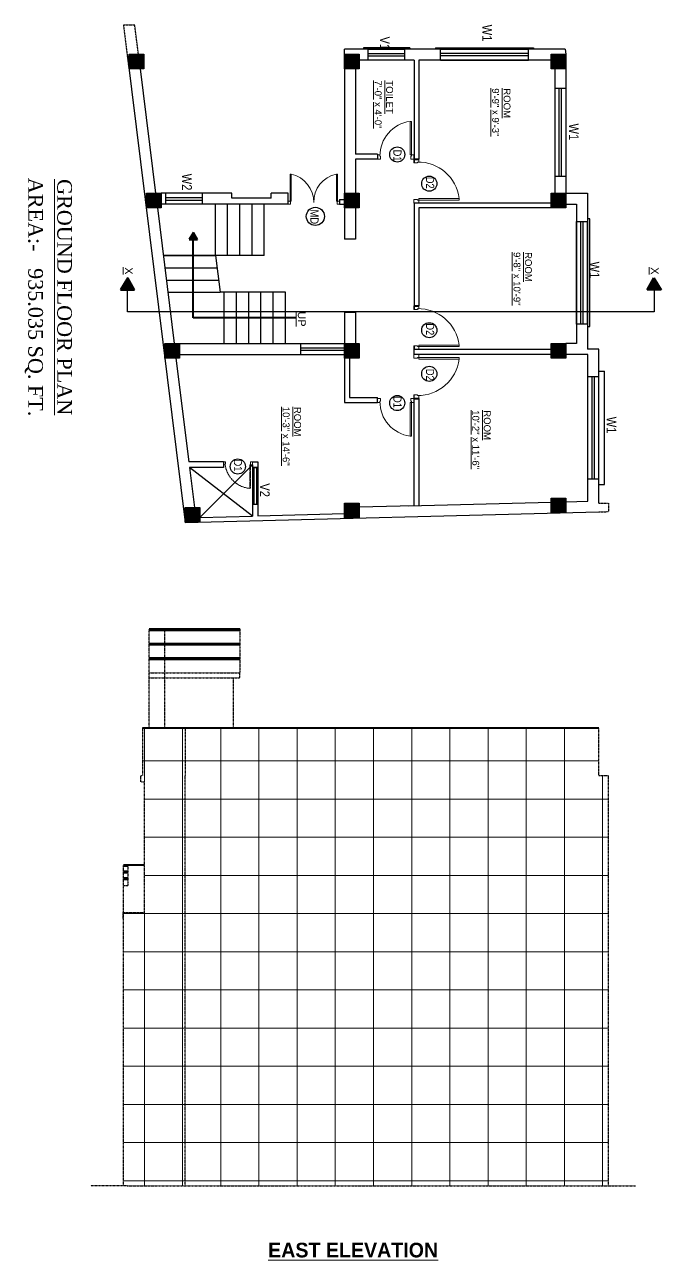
# Model space of a CAD drawing. Header units: inches. Extents: x -111 to 45239, y -6849 to 1261.
# Drawn here: x 18808 to 19329, y -2378 to -1366 of the extents above; entities that cross this region are included whole.
import ezdxf

# ---------------------------------------------------------------- set-up
doc = ezdxf.new("R2010")
doc.units = ezdxf.units.IN
doc.header["$LTSCALE"] = 0.5
doc.header["$MEASUREMENT"] = 0
doc.linetypes.add('DASH', pattern=[0.35, 0.25, -0.1])
doc.linetypes.add('DASHED2', pattern=[0.375, 0.25, -0.125])
for name, color, linetype, lineweight in [('door', 202, 'Continuous', 5), ('Elevation 2', 31, 'Continuous', 40), ('Hatch wall', 9, 'Continuous', 13), ('TEXT', 220, 'Continuous', 9), ('Text 0.200', 122, 'Continuous', 20), ('Toilet', 7, 'Continuous', 25), ('wall', 20, 'Continuous', 40)]:
    doc.layers.add(name, color=color, linetype=linetype, lineweight=lineweight)
doc.styles.add('ordinary', font='ARIALN.TTF')
doc.styles.get("Standard").update_dxf_attribs({"font": 'arial.ttf'})
pattern_1 = [(90, (0, 0), (-31.25, 0), []), (180, (0, 0), (-2e-15, -31.25), [])]

msp = doc.modelspace()

# ---------------------------------------------------------------- hatches: boundary and pattern name
at = {"layer": 'Hatch wall'}
h = msp.add_hatch(dxfattribs=at)
h.set_pattern_fill('ANSI37,_O', color=256, scale=250, angle=45)
h.set_pattern_definition(pattern_1)
h.paths.add_polyline_path([(18939.7, -2092.7), (18939.7, -1980.7), (18939.7, -1941.7), (18904.8, -1941.7), (18904.8, -1980.7), (18903.4, -1980.7), (18903.4, -1985.7), (18906.4, -1985.7), (18906.4, -2092.7), (18889.3, -2092.7), (18889.3, -2316.7), (18939.7, -2316.7), (18939.7, -2204.7)])
h = msp.add_hatch(dxfattribs=at)
h.set_pattern_fill('ANSI37,_O', color=256, scale=250, angle=45)
h.set_pattern_definition(pattern_1)
h.paths.add_polyline_path([(19286.2, -1985.7), (19286.2, -1980.7), (19278.2, -1980.7), (19278.2, -1941.7), (18939.7, -1941.7), (18939.7, -1980.7), (18939.7, -2092.7), (18939.7, -2204.7), (18939.7, -2316.7), (19278.2, -2316.7), (19286.2, -2316.7)])
at = {"layer": 'Toilet'}
for points in [[(18905.8, -1402), (18905.8, -1390), (18893.8, -1390), (18893.8, -1402)], [(19082, -1402), (19082, -1390), (19070, -1390), (19070, -1402)], [(19251.2, -1402), (19251.2, -1390), (19239.2, -1390), (19239.2, -1402)], [(18919.9, -1516), (18919.9, -1504), (18907.9, -1504), (18907.9, -1516)], [(19082, -1516), (19082, -1504), (19070, -1504), (19070, -1516)], [(19251.2, -1516), (19251.2, -1504), (19239.2, -1504), (19239.2, -1516)], [(18935.1, -1639), (18935.1, -1627), (18923.1, -1627), (18923.1, -1639)], [(19082, -1639), (19082, -1627), (19070, -1627), (19070, -1639)], [(19251.2, -1639), (19251.2, -1627), (19239.2, -1627), (19239.2, -1639)], [(19082, -1769.8), (19082, -1757.8), (19070, -1757.8), (19070, -1769.8)], [(19251.2, -1765.5), (19251.2, -1753.5), (19239.2, -1753.5), (19239.2, -1765.5)], [(18951.7, -1773.1), (18951.7, -1761.1), (18939.7, -1761.1), (18939.7, -1773.1)]]:
    msp.add_hatch(color=1, dxfattribs=at).paths.add_polyline_path(points)
at = {"layer": 'wall', "ltscale": 5}
h = msp.add_hatch(color=2, dxfattribs=at)
h.dxf.hatch_style = 1
h.paths.add_polyline_path([(18946.5, -1536.2), (18942.9, -1541.9), (18949.7, -1541.9)])
h = msp.add_hatch(color=2, dxfattribs=at)
h.dxf.hatch_style = 1
h.paths.add_polyline_path([(18892.8, -1573.2), (18886.7, -1583), (18898.2, -1583)])
h = msp.add_hatch(color=2, dxfattribs=at)
h.dxf.hatch_style = 1
h.paths.add_polyline_path([(19323.2, -1573.2), (19329.3, -1583), (19317.7, -1583)])

# ---------------------------------------------------------------- linework, layer by layer
at = {"layer": 'door', "ltscale": 0.5}
for p, q in [((19124.9, -1472.6), (19126.9, -1472.6)), ((19124.9, -1472.6), (19126.9, -1472.6)), ((19025.6, -1510.3), (19023.9, -1510.3)), ((19025.6, -1510.3), (19023.9, -1510.3)), ((19064.3, -1510.3), (19065.9, -1510.3)), ((19064.3, -1510.3), (19065.9, -1510.3)), ((19130.9, -1509.5), (19130.9, -1512)), ((19130.9, -1509.5), (19130.9, -1512)), ((19130.9, -1629.5), (19130.9, -1632)), ((19130.9, -1629.5), (19130.9, -1632)), ((19130.9, -1638.5), (19130.9, -1636)), ((19130.9, -1638.5), (19130.9, -1636)), ((19124.9, -1675.3), (19126.9, -1675.3)), ((19124.9, -1675.3), (19126.9, -1675.3)), ((18993.2, -1726.3), (18994.7, -1726.3)), ((18993.2, -1726.3), (18994.7, -1726.3))]:
    msp.add_line(p, q, dxfattribs=at)
for points in [[(19124.9, -1445.1), (19124.9, -1472.6), (19123.8, -1472.6), (19123.8, -1445.1)], [(19124.9, -1445.1), (19124.9, -1472.6), (19123.8, -1472.6), (19123.8, -1445.1)], [(19099, -1472.6), (19097, -1472.6), (19097, -1476), (19099.5, -1476), (19099.5, -1473.7), (19099, -1473.7)], [(19099, -1472.6), (19097, -1472.6), (19097, -1476), (19099.5, -1476), (19099.5, -1473.7), (19099, -1473.7)], [(19130.9, -1478.5), (19130.9, -1476), (19126.9, -1476), (19126.9, -1479), (19129.7, -1479), (19129.7, -1478.5)], [(19130.9, -1478.5), (19130.9, -1476), (19126.9, -1476), (19126.9, -1479), (19129.7, -1479), (19129.7, -1478.5)], [(19025.6, -1488.3), (19025.6, -1510.3), (19026.4, -1510.3), (19026.4, -1488.3)], [(19025.6, -1488.3), (19025.6, -1510.3), (19026.4, -1510.3), (19026.4, -1488.3)], [(19064.2, -1488.3), (19064.3, -1510.3), (19063.4, -1510.3), (19063.4, -1488.3)], [(19064.2, -1488.3), (19064.3, -1510.3), (19063.4, -1510.3), (19063.4, -1488.3)], [(19163.9, -1509.5), (19130.9, -1509.5), (19130.9, -1508.2), (19163.9, -1508.2)], [(19163.9, -1509.5), (19130.9, -1509.5), (19130.9, -1508.2), (19163.9, -1508.2)], [(19130.9, -1598.5), (19130.9, -1596), (19126.9, -1596), (19126.9, -1599), (19129.7, -1599), (19129.7, -1598.5)], [(19130.9, -1598.5), (19130.9, -1596), (19126.9, -1596), (19126.9, -1599), (19129.7, -1599), (19129.7, -1598.5)], [(19163.9, -1629.5), (19130.9, -1629.5), (19130.9, -1628.2), (19163.9, -1628.2)], [(19163.9, -1629.5), (19130.9, -1629.5), (19130.9, -1628.2), (19163.9, -1628.2)], [(19163.9, -1638.5), (19130.9, -1638.5), (19130.9, -1639.7), (19163.9, -1639.7)], [(19163.9, -1638.5), (19130.9, -1638.5), (19130.9, -1639.7), (19163.9, -1639.7)], [(19130.9, -1669.5), (19130.9, -1672), (19126.9, -1672), (19126.9, -1669), (19129.7, -1669), (19129.7, -1669.5)], [(19130.9, -1669.5), (19130.9, -1672), (19126.9, -1672), (19126.9, -1669), (19129.7, -1669), (19129.7, -1669.5)], [(19099, -1675.3), (19097, -1675.3), (19097, -1672), (19099.5, -1672), (19099.5, -1674.2), (19099, -1674.2)], [(19099, -1675.3), (19097, -1675.3), (19097, -1672), (19099.5, -1672), (19099.5, -1674.2), (19099, -1674.2)], [(19124.9, -1702.8), (19124.9, -1675.3), (19123.8, -1675.3), (19123.8, -1702.8)], [(19124.9, -1702.8), (19124.9, -1675.3), (19123.8, -1675.3), (19123.8, -1702.8)], [(18972.4, -1726.3), (18970.9, -1726.3), (18970.9, -1723.9), (18972.7, -1723.9), (18972.7, -1725.5), (18972.4, -1725.5)], [(18972.4, -1726.3), (18970.9, -1726.3), (18970.9, -1723.9), (18972.7, -1723.9), (18972.7, -1725.5), (18972.4, -1725.5)]]:
    msp.add_lwpolyline(points, close=True, dxfattribs=at)
for points in [[(19126.9, -1472.6), (19126.9, -1476), (19124.4, -1476), (19124.4, -1473.7), (19124.9, -1473.7), (19124.9, -1472.6)], [(19126.9, -1472.6), (19126.9, -1476), (19124.4, -1476), (19124.4, -1473.7), (19124.9, -1473.7), (19124.9, -1472.6)], [(19023.9, -1510.3), (19023.9, -1513), (19025.9, -1512.9), (19025.9, -1511.1), (19025.6, -1511.1), (19025.6, -1510.3)], [(19023.9, -1510.3), (19023.9, -1513), (19025.9, -1512.9), (19025.9, -1511.1), (19025.6, -1511.1), (19025.6, -1510.3)], [(19065.9, -1510.3), (19066, -1513), (19064, -1513), (19063.9, -1511.1), (19064.3, -1511.1), (19064.3, -1510.3)], [(19065.9, -1510.3), (19066, -1513), (19064, -1513), (19063.9, -1511.1), (19064.3, -1511.1), (19064.3, -1510.3)], [(19130.9, -1512), (19126.9, -1512), (19126.9, -1509), (19129.7, -1509), (19129.7, -1509.5), (19130.9, -1509.5)], [(19130.9, -1512), (19126.9, -1512), (19126.9, -1509), (19129.7, -1509), (19129.7, -1509.5), (19130.9, -1509.5)], [(19130.9, -1632), (19126.9, -1632), (19126.9, -1629), (19129.7, -1629), (19129.7, -1629.5), (19130.9, -1629.5)], [(19130.9, -1632), (19126.9, -1632), (19126.9, -1629), (19129.7, -1629), (19129.7, -1629.5), (19130.9, -1629.5)], [(19130.9, -1636), (19126.9, -1636), (19126.9, -1639), (19129.7, -1639), (19129.7, -1638.5), (19130.9, -1638.5)], [(19130.9, -1636), (19126.9, -1636), (19126.9, -1639), (19129.7, -1639), (19129.7, -1638.5), (19130.9, -1638.5)], [(19126.9, -1675.3), (19126.9, -1672), (19124.4, -1672), (19124.4, -1674.2), (19124.9, -1674.2), (19124.9, -1675.3)], [(19126.9, -1675.3), (19126.9, -1672), (19124.4, -1672), (19124.4, -1674.2), (19124.9, -1674.2), (19124.9, -1675.3)], [(18994.7, -1726.3), (18994.7, -1723.9), (18993, -1723.9), (18993, -1725.5), (18993.2, -1725.5), (18993.2, -1726.3)], [(18994.7, -1726.3), (18994.7, -1723.9), (18993, -1723.9), (18993, -1725.5), (18993.2, -1725.5), (18993.2, -1726.3)]]:
    msp.add_lwpolyline(points, dxfattribs=at)
at = {"layer": 'door', "linetype": 'DASHED2', "ltscale": 5}
msp.add_lwpolyline([(18993.2, -1745.5), (18993.2, -1726.3), (18992.5, -1726.3), (18992.5, -1745.5)], close=True, dxfattribs=at)
msp.add_lwpolyline([(18993.2, -1745.5), (18993.2, -1726.3), (18992.5, -1726.3), (18992.5, -1745.5)], close=True, dxfattribs=at)
at = {"layer": 'door', "ltscale": 0.5}
for centre, radius, start, end in [((19127.3, -1473.2), 28.3, 97.1036, 180.9404), ((19127.3, -1473.2), 28.3, 97.1036, 180.9404), ((19130.2, -1512.4), 34, 7.1036, 90.9404), ((19130.2, -1512.4), 34, 7.1036, 90.9404), ((19021.5, -1511.2), 23.4, 358.9456, 77.9801), ((19021.5, -1511.2), 23.4, 358.9456, 77.9801), ((19068.3, -1511.1), 23.4, 102.0604, 181.2274), ((19068.3, -1511.1), 23.4, 102.0604, 181.2274), ((19130.2, -1632.4), 34, 7.1036, 90.9404), ((19130.2, -1632.4), 34, 7.1036, 90.9404), ((19130.2, -1635.5), 34, 269.0596, 352.8964), ((19130.2, -1635.5), 34, 269.0596, 352.8964), ((19127.3, -1674.7), 28.3, 179.0596, 262.8964), ((19127.3, -1674.7), 28.3, 179.0596, 262.8964)]:
    msp.add_arc(centre, radius, start, end, dxfattribs=at)
at = {"layer": 'door', "linetype": 'DASHED2', "ltscale": 5}
msp.add_arc((18994.6, -1723.3), 22.4, 185.8576, 264.5421, dxfattribs=at)
at = {"layer": 'Elevation 2'}
for p, q in [((18910.3, -1860.7), (18984.3, -1860.7)), ((18910.3, -1861.7), (18984.3, -1861.7)), ((18910.3, -1872.5), (18984.3, -1872.5)), ((18910.3, -1873.5), (18984.3, -1873.5)), ((18910.3, -1884.4), (18984.3, -1884.4)), ((18910.3, -1885.4), (18984.3, -1885.4)), ((18904.8, -1941.7), (19278.2, -1941.7)), ((18889.3, -2053.7), (18906.4, -2053.7)), ((18889.3, -2053.7), (18906.4, -2053.7)), ((18889.3, -2054.7), (18892.6, -2054.7)), ((18889.3, -2059), (18892.6, -2059)), ((18889.3, -2060), (18892.6, -2060)), ((18889.3, -2064.4), (18892.6, -2064.4)), ((18889.3, -2065.4), (18892.6, -2065.4))]:
    msp.add_line(p, q, dxfattribs=at)
at = {"layer": 'Toilet', "color": 1, "linetype": 'DASH', "ltscale": 0.1}
for p, q in [((18893.8, -1402), (18889.3, -1366)), ((18889.3, -1366), (18898.4, -1366)), ((18901.4, -1390), (18898.4, -1366)), ((19278.2, -1757.8), (19286.2, -1757.6)), ((19286.2, -1757.6), (19286.2, -1764.6)), ((19278.2, -1764.8), (19286.2, -1764.6)), ((18910.3, -1896.7), (18910.3, -1860.7)), ((18923.1, -1941.7), (18923.1, -1860.7)), ((18984.3, -1860.7), (18984.3, -1896.7)), ((18910.3, -1941.7), (18910.3, -1896.7)), ((18910.3, -1896.7), (18984.3, -1896.7)), ((18910.3, -1900.7), (18984.3, -1900.7)), ((18979.3, -1941.7), (18979.3, -1900.7)), ((18984.3, -1900.7), (18984.3, -1896.7)), ((18904.8, -1941.7), (18904.8, -1980.7)), ((18939.7, -1941.7), (18939.7, -1980.7)), ((19278.2, -1980.7), (19278.2, -1941.7)), ((18903.4, -1980.7), (18904.8, -1980.7)), ((18903.4, -1985.7), (18903.4, -1980.7)), ((18939.7, -2092.7), (18939.7, -1980.7)), ((19278.2, -1980.7), (19286.2, -1980.7)), ((19286.2, -1985.7), (19286.2, -1980.7)), ((18903.4, -1985.7), (18906.4, -1985.7)), ((18906.4, -2092.7), (18906.4, -1985.7)), ((19286.2, -2316.7), (19286.2, -1985.7)), ((18889.3, -2092.7), (18889.3, -2053.7)), ((18892.6, -2053.7), (18892.6, -2070.7)), ((18889.3, -2070.7), (18892.6, -2070.7)), ((18889.3, -2092.7), (18888.7, -2092.7)), ((18888.7, -2092.7), (18888.7, -2097.7)), ((18889.3, -2092.7), (18906.4, -2092.7)), ((18889.3, -2316.7), (18889.3, -2092.7)), ((18939.7, -2204.7), (18939.7, -2092.7)), ((18888.7, -2097.7), (18889.3, -2097.7)), ((18939.7, -2316.7), (18939.7, -2204.7)), ((18892.3, -2316.7), (18862.3, -2316.7)), ((18892.3, -2316.7), (19278.2, -2316.7)), ((19278.2, -2316.7), (19308.2, -2316.7))]:
    msp.add_line(p, q, dxfattribs=at)
at = {"layer": 'Toilet', "color": 3}
for p, q in [((19123.5, -1385), (19085.5, -1385)), ((19085.5, -1385), (19085.5, -1386)), ((19123.5, -1385), (19123.5, -1386)), ((19144.6, -1385), (19224.6, -1385)), ((19144.6, -1385), (19144.6, -1386)), ((19224.6, -1385), (19224.6, -1386)), ((19089.5, -1395), (19089.5, -1386)), ((19089.5, -1386), (19119.5, -1386)), ((19089.5, -1389.5), (19119.5, -1389.5)), ((19089.5, -1391.5), (19119.5, -1391.5)), ((19119.5, -1395), (19089.5, -1395)), ((19119.5, -1395), (19119.5, -1386)), ((19127, -1395), (19119.5, -1395)), ((19148.6, -1395), (19148.6, -1386)), ((19148.6, -1386), (19220.6, -1386)), ((19220.6, -1389.5), (19148.6, -1389.5)), ((19220.6, -1391.5), (19148.6, -1391.5)), ((19148.6, -1395), (19220.6, -1395)), ((19220.6, -1395), (19220.6, -1386)), ((19242.2, -1418), (19251.2, -1418)), ((19242.2, -1418), (19242.2, -1490)), ((19245.7, -1490), (19245.7, -1418)), ((19247.7, -1490), (19247.7, -1418)), ((19251.2, -1418), (19251.2, -1490)), ((19242.2, -1490), (19251.2, -1490)), ((18923.9, -1513), (18923.9, -1504)), ((18953.9, -1504), (18923.9, -1504)), ((18953.9, -1513), (18953.9, -1504)), ((18923.9, -1507.5), (18953.9, -1507.5)), ((18923.9, -1509.5), (18953.9, -1509.5)), ((18953.9, -1513), (18923.9, -1513)), ((19259.8, -1527), (19268.8, -1527)), ((19259.8, -1611), (19259.8, -1527)), ((19263.3, -1611), (19263.3, -1527)), ((19265.3, -1611), (19265.3, -1527)), ((19270.8, -1525), (19268.8, -1525)), ((19268.8, -1611), (19268.8, -1527)), ((19270.8, -1613), (19270.8, -1525)), ((19268.8, -1611), (19259.8, -1611)), ((19268.8, -1613), (19270.8, -1613)), ((19034, -1630.5), (19070, -1630.5)), ((19034, -1632.5), (19070, -1632.5)), ((19269.2, -1654), (19278.2, -1654)), ((19269.2, -1738), (19269.2, -1654)), ((19272.7, -1738), (19272.7, -1654)), ((19274.7, -1738), (19274.7, -1654)), ((19278.2, -1738), (19278.2, -1654)), ((18994.7, -1728.6), (18999.2, -1728.6)), ((18995.9, -1728.6), (18995.9, -1758.6)), ((18997.9, -1728.6), (18997.9, -1758.6)), ((19278.2, -1738), (19269.2, -1738)), ((18994.7, -1758.6), (18999.2, -1758.6))]:
    msp.add_line(p, q, dxfattribs=at)
at = {"layer": 'Toilet'}
for p, q in [((18892.3, -1390), (18939.7, -1773.4)), ((19250.6, -1386), (19070, -1386)), ((19070, -1390), (19070, -1386)), ((19089.5, -1395), (19082, -1395)), ((19127, -1395), (19127, -1476)), ((19239.2, -1395), (19131, -1395)), ((19131, -1395), (19131, -1476)), ((19250.6, -1386), (19251.2, -1390)), ((18902.9, -1402), (18915.5, -1504)), ((19070, -1399), (19070, -1504)), ((19079, -1402), (19079, -1472)), ((19242.2, -1402), (19242.2, -1418)), ((19251.2, -1402), (19251.2, -1418)), ((19097, -1472), (19079, -1472)), ((19097, -1476), (19079, -1476)), ((19079, -1476), (19079, -1504)), ((19097, -1472), (19097, -1476)), ((19127, -1476), (19127, -1479)), ((19127, -1476), (19131, -1476)), ((19242.2, -1489), (19242.2, -1504)), ((19251.2, -1489), (19251.2, -1504)), ((18923.9, -1504), (18919.9, -1504)), ((18977.9, -1504), (18953.9, -1504)), ((18977.9, -1508), (18977.9, -1504)), ((19023.9, -1504), (19009.9, -1504)), ((19009.9, -1508), (19009.9, -1504)), ((19023.9, -1513), (19023.9, -1504)), ((19251.2, -1504), (19268.8, -1504)), ((19268.8, -1504), (19268.8, -1631.5)), ((18923.9, -1513), (18916.9, -1513)), ((18916.9, -1516), (18930.7, -1627)), ((19023.9, -1513), (18953.9, -1513)), ((18964.4, -1555), (18964.4, -1513)), ((18974.4, -1555), (18974.4, -1513)), ((19009.9, -1508), (18977.9, -1508)), ((18984.4, -1555), (18984.4, -1513)), ((18994.4, -1555), (18994.4, -1513)), ((19004.4, -1555), (19004.4, -1513)), ((19066, -1509), (19070, -1509)), ((19066, -1509), (19066, -1513)), ((19066, -1513), (19070, -1513)), ((19070, -1516), (19070, -1541.5)), ((19079, -1516), (19079, -1541.5)), ((19126.9, -1516), (19126.9, -1516)), ((19239.2, -1512), (19127, -1512)), ((19127, -1512), (19127, -1596)), ((19239.2, -1516), (19131, -1516)), ((19131, -1516), (19131, -1596)), ((19251.2, -1513), (19259.8, -1513)), ((19259.8, -1513), (19259.8, -1627)), ((19079, -1541.5), (19070, -1541.5)), ((19004.4, -1555), (18922.1, -1555)), ((18922.1, -1555), (18964.4, -1555)), ((18964.4, -1555), (18968.2, -1585)), ((18923.4, -1565), (18965.7, -1565)), ((18924.6, -1575), (18966.9, -1575)), ((18892.5, -1601.1), (18892.5, -1583)), ((18925.8, -1585), (18968.2, -1585)), ((19021.7, -1585), (18968.2, -1585)), ((18971.7, -1627), (18971.7, -1585)), ((18981.7, -1627), (18981.7, -1585)), ((18991.7, -1627), (18991.7, -1585)), ((19001.7, -1627), (19001.7, -1585)), ((19011.7, -1627), (19011.7, -1585)), ((19021.7, -1627), (19021.7, -1585)), ((19323.5, -1583), (19323.5, -1601.1)), ((19127, -1596), (19127, -1599)), ((19127, -1596), (19131, -1596)), ((19323.5, -1601.1), (18892.5, -1601.1)), ((19070, -1601.5), (19070, -1627)), ((19079, -1601.5), (19070, -1601.5)), ((19079, -1601.5), (19079, -1627)), ((18935.1, -1627), (18972.8, -1627)), ((18971.7, -1627), (19034, -1627)), ((19034, -1627), (19034, -1636)), ((19034, -1627), (19070, -1627)), ((19070, -1627), (19070, -1636)), ((19259.8, -1627), (19251.2, -1627)), ((18933.4, -1636), (19034, -1636)), ((19034, -1636), (19070, -1636)), ((19239.2, -1632), (19126.9, -1632)), ((19126.9, -1632), (19126.9, -1636)), ((19239.2, -1636), (19126.9, -1636)), ((19127, -1629), (19127, -1632)), ((19269.2, -1636), (19251.2, -1636)), ((19278.2, -1631.5), (19268.8, -1631.5)), ((19269.2, -1756), (19269.2, -1636)), ((19278.2, -1757.8), (19278.2, -1631.5)), ((18932.1, -1639), (18942.6, -1723.9)), ((19070, -1639), (19070, -1675.3)), ((19074, -1639), (19074, -1671.3)), ((19278.2, -1649.5), (19282.7, -1649.5)), ((19282.7, -1742.5), (19282.7, -1649.5)), ((19127, -1672), (19127, -1669)), ((19070, -1675.3), (19097, -1675.3)), ((19074, -1671.3), (19097, -1671.3)), ((19097, -1675.3), (19097, -1671.3)), ((19126.9, -1672), (19126.9, -1759.7)), ((19126.9, -1672), (19131, -1672)), ((19130.9, -1672), (19130.9, -1759.6)), ((18934.1, -1728.4), (18934.1, -1728.4)), ((18970.9, -1723.9), (18942.6, -1723.9)), ((18943.2, -1728.4), (18947.2, -1761.1)), ((18970.9, -1728.4), (18943.2, -1728.4)), ((18994.7, -1768.2), (18943.2, -1728.4)), ((18951.7, -1769.5), (18994.7, -1726.3)), ((18970.9, -1723.9), (18970.9, -1728.4)), ((18994.7, -1723.9), (18999.2, -1723.9)), ((18994.7, -1726.3), (18994.7, -1768.2)), ((18994.7, -1726.3), (18994.7, -1726.3)), ((18999.2, -1728.6), (18994.7, -1728.6)), ((18999.2, -1723.9), (18999.2, -1768)), ((19278.2, -1742.5), (19282.7, -1742.5)), ((19082, -1760.8), (19126.9, -1759.7)), ((19122.5, -1759.8), (19239.2, -1756.8)), ((19251.2, -1756.5), (19269.2, -1756)), ((18939.7, -1773.4), (19278.2, -1764.8)), ((18951.7, -1769.5), (18994.7, -1768.2)), ((18999.2, -1768), (19070.1, -1766.1))]:
    msp.add_line(p, q, dxfattribs=at)
for points in [[(18905.8, -1390), (18905.8, -1402), (18893.8, -1402), (18893.8, -1390)], [(19082, -1390), (19082, -1402), (19070, -1402), (19070, -1390)], [(19251.2, -1390), (19251.2, -1402), (19239.2, -1402), (19239.2, -1390)], [(18919.9, -1504), (18919.9, -1516), (18907.9, -1516), (18907.9, -1504)], [(19082, -1504), (19082, -1516), (19070, -1516), (19070, -1504)], [(19251.2, -1504), (19251.2, -1516), (19239.2, -1516), (19239.2, -1504)], [(18935.1, -1627), (18935.1, -1639), (18923.1, -1639), (18923.1, -1627)], [(19082, -1627), (19082, -1639), (19070, -1639), (19070, -1627)], [(19251.2, -1627), (19251.2, -1639), (19239.2, -1639), (19239.2, -1627)], [(19082, -1757.8), (19082, -1769.8), (19070, -1769.8), (19070, -1757.8)], [(19251.2, -1753.5), (19251.2, -1765.5), (19239.2, -1765.5), (19239.2, -1753.5)], [(18951.7, -1761.1), (18951.7, -1773.1), (18939.7, -1773.1), (18939.7, -1761.1)]]:
    msp.add_lwpolyline(points, close=True, dxfattribs=at)
for centre, radius in [((19113.2, -1472.2), 6.19), ((19139.4, -1496.1), 6.19), ((19046.2, -1522.9), 7.43), ((19139.4, -1616.1), 6.19), ((19139.4, -1651.8), 6.19), ((19113.2, -1675.7), 6.19), ((18982.7, -1727.7), 6.19)]:
    msp.add_circle(centre, radius, dxfattribs=at)
at = {"layer": 'wall', "ltscale": 5}
for p, q in [((19126.9, -1476), (19130.9, -1476)), ((19126.9, -1476), (19130.9, -1476)), ((19126.9, -1476), (19130.9, -1476)), ((19126.9, -1476), (19130.9, -1476)), ((19126.9, -1476), (19130.9, -1476)), ((19126.9, -1476), (19130.9, -1476)), ((19126.9, -1596), (19130.9, -1596)), ((19126.9, -1596), (19130.9, -1596)), ((19126.9, -1596), (19130.9, -1596)), ((19126.9, -1596), (19130.9, -1596)), ((19126.9, -1596), (19130.9, -1596)), ((19126.9, -1596), (19130.9, -1596)), ((19126.9, -1672), (19130.9, -1672)), ((19126.9, -1672), (19130.9, -1672)), ((19126.9, -1672), (19130.9, -1672)), ((19126.9, -1672), (19130.9, -1672)), ((19126.9, -1672), (19130.9, -1672)), ((19126.9, -1672), (19130.9, -1672))]:
    msp.add_line(p, q, dxfattribs=at)
at = {"layer": 'wall', "color": 1, "ltscale": 5}
for p, q in [((18946.5, -1536.2), (18942.9, -1541.9)), ((18949.7, -1541.9), (18946.5, -1536.2)), ((18942.9, -1541.9), (18949.7, -1541.9)), ((18946.3, -1606), (18946.3, -1541.9)), ((18892.8, -1573.2), (18886.7, -1583)), ((18898.2, -1583), (18892.8, -1573.2)), ((19317.7, -1583), (19323.2, -1573.2)), ((19323.2, -1573.2), (19329.3, -1583)), ((18886.7, -1583), (18898.2, -1583)), ((19329.3, -1583), (19317.7, -1583)), ((19030.5, -1606), (18946.3, -1606))]:
    msp.add_line(p, q, dxfattribs=at)

# ---------------------------------------------------------------- texts
at = {"layer": 'door', "ltscale": 0.5, "rotation": 270, "style": 'ordinary'}
for s, insert, char_height, width, attachment_point in [('V1', (19099.1, -1375.6), 8, 4.354, 7), ('W1', (19182.7, -1365.9), 8, 4.354, 7), ('W1', (19253.7, -1446.8), 8, 4.354, 7), ('D1', (19116.7, -1468.2), 6.66, 3.627, 1), ('W2', (18937.1, -1487.9), 8, 4.354, 7), ('D2', (19143.4, -1500.2), 6.66, 3.627, 3), ('MD', (19048.8, -1517.3), 6.66, 3.627, 1), ('W1', (19270.7, -1559.9), 8, 4.354, 7), ('D2', (19143.4, -1620.2), 6.66, 3.627, 3), ('D2', (19143.4, -1647.7), 6.66, 3.627, 1), ('D1', (19116.7, -1679.7), 6.66, 3.627, 3), ('W1', (19284.5, -1686.9), 8, 4.354, 7), ('D1', (18986.2, -1731.7), 6.66, 3.627, 3), ('V2', (19000.8, -1741.4), 8, 4.354, 7)]:
    msp.add_mtext(s, dxfattribs=dict(at, insert=insert, char_height=char_height, width=width, attachment_point=attachment_point))
at = {"layer": 'TEXT', "rotation": 270}
for s, insert, char_height, width, attachment_point in [('{\\fArial TUR|b0|i0|c162|p34;\\LTOILET\\P\\fArial TUR|b0|i0|c0|p34;7\\fArial TUR|b0|i0|c162|p34;\'-\\fArial TUR|b0|i0|c0|p34;0\\fArial TUR|b0|i0|c162|p34;" x \\fArial TUR|b0|i0|c0|p34;4\\fArial TUR|b0|i0|c162|p34;\'-0"}', (19094.7, -1411.5), 5.6091, 62.162, 7), ('{\\fArial TUR|b0|i0|c162|p34;\\LROOM\\P\\fArial TUR|b0|i0|c0|p34;9\\fArial TUR|b0|i0|c162|p34;\'-\\fArial TUR|b0|i0|c0|p34;9\\fArial TUR|b0|i0|c162|p34;" x \\fArial TUR|b0|i0|c0|p34;9\\fArial TUR|b0|i0|c162|p34;\'-\\fArial TUR|b0|i0|c0|p34;3\\fArial TUR|b0|i0|c162|p34;"}', (19190.8, -1418), 5.6091, 62.162, 7), ('{\\fArial TUR|b0|i0|c162|p34;\\LROOM\\P\\fArial TUR|b0|i0|c0|p34;9\\fArial TUR|b0|i0|c162|p34;\'-\\fArial TUR|b0|i0|c0|p34;8\\fArial TUR|b0|i0|c162|p34;" x 1\\fArial TUR|b0|i0|c0|p34;0\\fArial TUR|b0|i0|c162|p34;\'-\\fArial TUR|b0|i0|c0|p34;9\\fArial TUR|b0|i0|c162|p34;"}', (19208.3, -1552.1), 5.6091, 62.162, 7), ('{\\LX}', (18890.3, -1570.5), 6.38, 70.678, 9), ('{\\LX}', (19320.7, -1570.5), 6.38, 70.678, 9), ('{\\LUP }', (19031.8, -1613.1), 6.38, 70.678, 9), ('{\\fArial TUR|b0|i0|c162|p34;\\LROOM\\P1\\fArial TUR|b0|i0|c0|p34;0\\fArial TUR|b0|i0|c162|p34;\'-\\fArial TUR|b0|i0|c0|p34;3\\fArial TUR|b0|i0|c162|p34;" x 1\\fArial TUR|b0|i0|c0|p34;4\\fArial TUR|b0|i0|c162|p34;\'-\\fArial TUR|b0|i0|c0|p34;6\\fArial TUR|b0|i0|c162|p34;"}', (19019.4, -1678.8), 5.6091, 62.162, 7), ('{\\fArial TUR|b0|i0|c162|p34;\\LROOM\\P\\fArial TUR|b0|i0|c0|p34;10\\fArial TUR|b0|i0|c162|p34;\'-\\fArial TUR|b0|i0|c0|p34;2\\fArial TUR|b0|i0|c162|p34;" x 1\\fArial TUR|b0|i0|c0|p34;1\\fArial TUR|b0|i0|c162|p34;\'-\\fArial TUR|b0|i0|c0|p34;6\\fArial TUR|b0|i0|c162|p34;"}', (19174.6, -1681.6), 5.6091, 62.162, 7)]:
    msp.add_mtext(s, dxfattribs=dict(at, insert=insert, char_height=char_height, width=width, attachment_point=attachment_point))
at = {"layer": 'Text 0.200', "ltscale": 10, "char_height": 12, "attachment_point": 2, "rotation": 270}
for s, insert, width in [('\\pi-60,l72;{\\fTimes New Roman|b0|i0|c0|p18;AREA:-^I  935.035 SQ. FT.}', (18823.3, -1582.9), 219.164), ('{\\fTimes New Roman|b0|i0|c0|p18;\\L\\PGROUND FLOOR PLAN}', (18867, -1589), 191.016)]:
    msp.add_mtext(s, dxfattribs=dict(at, insert=insert, width=width))
at = {"layer": 'Text 0.200', "ltscale": 10, "insert": (19077.1, -2363.2), "char_height": 12, "width": 191.016, "attachment_point": 2}
msp.add_mtext('{\\fCentury Gothic|b1|i0|c0|p34;\\LEAST ELEVATION}', dxfattribs=at)

doc.saveas('drawing.dxf')
